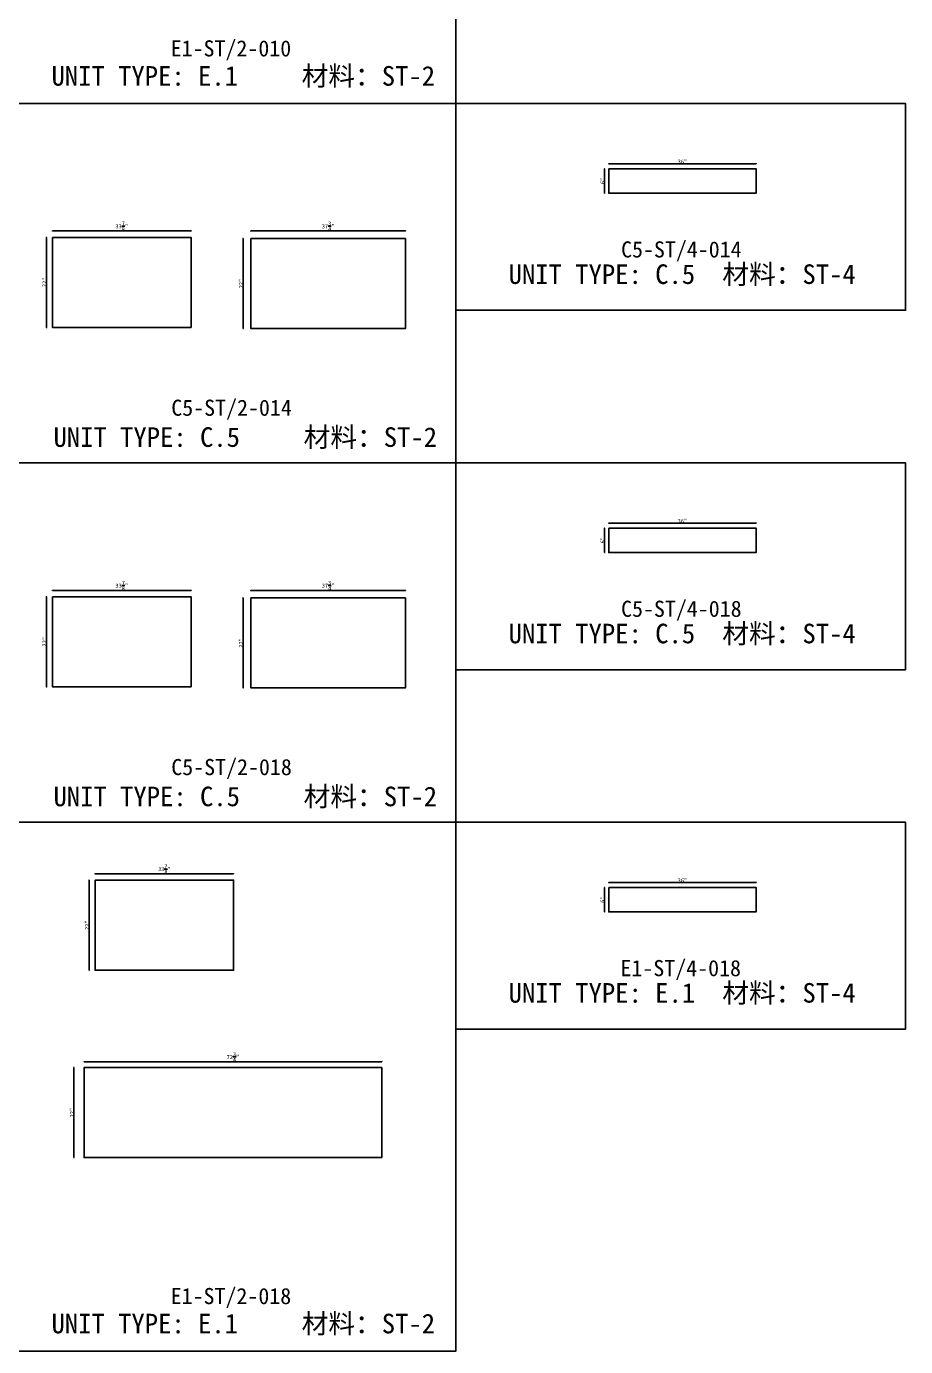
# Model space of a CAD drawing. Header units: millimetres. Extents: x -46966 to 138077, y -48408 to 2116.
# Drawn here: x 7271 to 12728, y -35453 to -27261 of the extents above; entities that cross this region are included whole.
import ezdxf
from ezdxf.enums import TextEntityAlignment as Align

# ---------------------------------------------------------------- set-up
doc = ezdxf.new("R2010")
doc.units = ezdxf.units.MM
doc.layers.add('PART_NUMBER', color=3, linetype='Continuous')
doc.styles.add('样式 1', font='')
doc.styles.get('样式 1').set_extended_font_data('NSimSun')
doc.dimstyles.new('副本 ISO-25', dxfattribs={"dimtxt": 25, "dimasz": 10, "dimexe": 1.5, "dimexo": 0.5, "dimtad": 1, "dimlfac": 0.03937, "dimlunit": 5, "dimtxsty": '样式 1', "dimblk": 'ARCHTICK', "dimcen": 2.5, "dimclrd": 256, "dimclrt": 1, "dimazin": 3, "dimtfac": 1, "dimtmove": 0, "dimatfit": 3, "dimfxlon": 1})

# ---------------------------------------------------------------- blocks, each defined once
blk = doc.blocks.new('_ArchTick')
at = {"color": 0, "linetype": 'ByBlock', "const_width": 0.15}
blk.add_lwpolyline([(-0.5, -0.5), (0.5, 0.5)], dxfattribs=at)
blk = doc.blocks.new('*D649')
at = {"color": 0, "lineweight": -2, "transparency": 16777216}
for p, q in [((7432.3, -28531.9), (7432.3, -28529.4)), ((8292.8, -28531.9), (8292.8, -28529.4))]:
    blk.add_line(p, q, dxfattribs=at)
at = {"lineweight": -2, "transparency": 16777216}
blk.add_line((7432.3, -28530.9), (8292.8, -28530.9), dxfattribs=at)
at = {"layer": 'Defpoints', "color": 0, "transparency": 16777216}
for p in [(7432.3, -28570.3), (8292.8, -28530.9), (8292.8, -28570.3)]:
    blk.add_point(p, dxfattribs=at)
at = {"lineweight": -2, "transparency": 16777216, "xscale": 10, "yscale": 10, "zscale": 10, "rotation": 180}
blk.add_blockref('_ArchTick', (7432.3, -28530.9), dxfattribs=at)
at = {"lineweight": -2, "transparency": 16777216, "xscale": 10, "yscale": 10, "zscale": 10}
blk.add_blockref('_ArchTick', (8292.8, -28530.9), dxfattribs=at)
at = {"color": 1, "transparency": 16777216, "insert": (7862.6, -28501.8), "char_height": 25, "attachment_point": 5, "style": '样式 1'}
blk.add_mtext('\\A1;33{\\H1x;\\S7/8;}"', dxfattribs=at)
blk = doc.blocks.new('*D650')
at = {"color": 0, "lineweight": -2, "transparency": 16777216}
for p, q in [((7396.7, -28570.3), (7394.2, -28570.3)), ((7396.7, -29129.1), (7394.2, -29129.1))]:
    blk.add_line(p, q, dxfattribs=at)
at = {"lineweight": -2, "transparency": 16777216}
blk.add_line((7395.7, -28570.3), (7395.7, -29129.1), dxfattribs=at)
at = {"layer": 'Defpoints', "color": 0, "transparency": 16777216}
for p in [(7432.3, -28570.3), (7395.7, -29129.1), (7432.3, -29129.1)]:
    blk.add_point(p, dxfattribs=at)
at = {"lineweight": -2, "transparency": 16777216, "xscale": 10, "yscale": 10, "zscale": 10}
for p, rotation in [((7395.7, -28570.3), 90), ((7395.7, -29129.1), 270)]:
    blk.add_blockref('_ArchTick', p, dxfattribs=dict(at, rotation=rotation))
at = {"color": 1, "transparency": 16777216, "insert": (7382.6, -28849.7), "char_height": 25, "attachment_point": 5, "rotation": 90, "style": '样式 1'}
blk.add_mtext('\\A1;22"', dxfattribs=at)
blk = doc.blocks.new('*D651')
at = {"color": 0, "lineweight": -2, "transparency": 16777216}
for p, q in [((8664.1, -28531.9), (8664.1, -28529.4)), ((9623, -28531.9), (9623, -28529.4))]:
    blk.add_line(p, q, dxfattribs=at)
at = {"lineweight": -2, "transparency": 16777216}
blk.add_line((8664.1, -28530.9), (9623, -28530.9), dxfattribs=at)
at = {"layer": 'Defpoints', "color": 0, "transparency": 16777216}
for p in [(8664.1, -28577.7), (9623, -28530.9), (9623, -28577.7)]:
    blk.add_point(p, dxfattribs=at)
at = {"lineweight": -2, "transparency": 16777216, "xscale": 10, "yscale": 10, "zscale": 10, "rotation": 180}
blk.add_blockref('_ArchTick', (8664.1, -28530.9), dxfattribs=at)
at = {"lineweight": -2, "transparency": 16777216, "xscale": 10, "yscale": 10, "zscale": 10}
blk.add_blockref('_ArchTick', (9623, -28530.9), dxfattribs=at)
at = {"color": 1, "transparency": 16777216, "insert": (9143.6, -28501.8), "char_height": 25, "attachment_point": 5, "style": '样式 1'}
blk.add_mtext('\\A1;37{\\H1x;\\S3/4;}"', dxfattribs=at)
blk = doc.blocks.new('*D652')
at = {"color": 0, "lineweight": -2, "transparency": 16777216}
for p, q in [((8617, -28577.7), (8614.5, -28577.7)), ((8617, -29136.5), (8614.5, -29136.5))]:
    blk.add_line(p, q, dxfattribs=at)
at = {"lineweight": -2, "transparency": 16777216}
blk.add_line((8616, -29136.5), (8616, -28577.7), dxfattribs=at)
at = {"layer": 'Defpoints', "color": 0, "transparency": 16777216}
for p in [(8616, -28577.7), (8664.1, -28577.7), (8664.1, -29136.5)]:
    blk.add_point(p, dxfattribs=at)
at = {"lineweight": -2, "transparency": 16777216, "xscale": 10, "yscale": 10, "zscale": 10}
for p, rotation in [((8616, -28577.7), 90), ((8616, -29136.5), 270)]:
    blk.add_blockref('_ArchTick', p, dxfattribs=dict(at, rotation=rotation))
at = {"color": 1, "transparency": 16777216, "insert": (8602.9, -28857.1), "char_height": 25, "attachment_point": 5, "rotation": 90, "style": '样式 1'}
blk.add_mtext('\\A1;22"', dxfattribs=at)
blk = doc.blocks.new('*D653')
at = {"color": 0, "lineweight": -2, "transparency": 16777216}
for p, q in [((10885.6, -28114.5), (10885.6, -28112)), ((11800, -28114.5), (11800, -28112))]:
    blk.add_line(p, q, dxfattribs=at)
at = {"lineweight": -2, "transparency": 16777216}
blk.add_line((10885.6, -28113.5), (11800, -28113.5), dxfattribs=at)
at = {"layer": 'Defpoints', "color": 0, "transparency": 16777216}
for p in [(10885.6, -28144.4), (11800, -28113.5), (11800, -28144.4)]:
    blk.add_point(p, dxfattribs=at)
at = {"lineweight": -2, "transparency": 16777216, "xscale": 10, "yscale": 10, "zscale": 10, "rotation": 180}
blk.add_blockref('_ArchTick', (10885.6, -28113.5), dxfattribs=at)
at = {"lineweight": -2, "transparency": 16777216, "xscale": 10, "yscale": 10, "zscale": 10}
blk.add_blockref('_ArchTick', (11800, -28113.5), dxfattribs=at)
at = {"color": 1, "transparency": 16777216, "insert": (11342.8, -28100.4), "char_height": 25, "attachment_point": 5, "style": '样式 1'}
blk.add_mtext('\\A1;36"', dxfattribs=at)
blk = doc.blocks.new('*D654')
at = {"color": 0, "lineweight": -2, "transparency": 16777216}
for p, q in [((10860.8, -28144.4), (10858.3, -28144.4)), ((10860.8, -28296.8), (10858.3, -28296.8))]:
    blk.add_line(p, q, dxfattribs=at)
at = {"lineweight": -2, "transparency": 16777216}
blk.add_line((10859.8, -28296.8), (10859.8, -28144.4), dxfattribs=at)
at = {"layer": 'Defpoints', "color": 0, "transparency": 16777216}
for p in [(10859.8, -28144.4), (10885.6, -28144.4), (10885.6, -28296.8)]:
    blk.add_point(p, dxfattribs=at)
at = {"lineweight": -2, "transparency": 16777216, "xscale": 10, "yscale": 10, "zscale": 10}
for p, rotation in [((10859.8, -28144.4), 90), ((10859.8, -28296.8), 270)]:
    blk.add_blockref('_ArchTick', p, dxfattribs=dict(at, rotation=rotation))
at = {"color": 1, "transparency": 16777216, "insert": (10846.6, -28220.6), "char_height": 25, "attachment_point": 5, "rotation": 90, "style": '样式 1'}
blk.add_mtext('\\A1;6"', dxfattribs=at)
blk = doc.blocks.new('*D659')
at = {"color": 0, "lineweight": -2, "transparency": 16777216}
for p, q in [((7432.3, -30761.5), (7432.3, -30759)), ((8292.8, -30761.5), (8292.8, -30759))]:
    blk.add_line(p, q, dxfattribs=at)
at = {"lineweight": -2, "transparency": 16777216}
blk.add_line((7432.3, -30760.5), (8292.8, -30760.5), dxfattribs=at)
at = {"layer": 'Defpoints', "color": 0, "transparency": 16777216}
for p in [(8292.8, -30760.5), (7432.3, -30799.9), (8292.8, -30799.9)]:
    blk.add_point(p, dxfattribs=at)
at = {"lineweight": -2, "transparency": 16777216, "xscale": 10, "yscale": 10, "zscale": 10, "rotation": 180}
blk.add_blockref('_ArchTick', (7432.3, -30760.5), dxfattribs=at)
at = {"lineweight": -2, "transparency": 16777216, "xscale": 10, "yscale": 10, "zscale": 10}
blk.add_blockref('_ArchTick', (8292.8, -30760.5), dxfattribs=at)
at = {"color": 1, "transparency": 16777216, "insert": (7862.6, -30731.4), "char_height": 25, "attachment_point": 5, "style": '样式 1'}
blk.add_mtext('\\A1;33{\\H1x;\\S7/8;}"', dxfattribs=at)
blk = doc.blocks.new('*D660')
at = {"color": 0, "lineweight": -2, "transparency": 16777216}
for p, q in [((7396.7, -30799.9), (7394.2, -30799.9)), ((7396.7, -31358.7), (7394.2, -31358.7))]:
    blk.add_line(p, q, dxfattribs=at)
at = {"lineweight": -2, "transparency": 16777216}
blk.add_line((7395.7, -30799.9), (7395.7, -31358.7), dxfattribs=at)
at = {"layer": 'Defpoints', "color": 0, "transparency": 16777216}
for p in [(7432.3, -30799.9), (7395.7, -31358.7), (7432.3, -31358.7)]:
    blk.add_point(p, dxfattribs=at)
at = {"lineweight": -2, "transparency": 16777216, "xscale": 10, "yscale": 10, "zscale": 10}
for p, rotation in [((7395.7, -30799.9), 90), ((7395.7, -31358.7), 270)]:
    blk.add_blockref('_ArchTick', p, dxfattribs=dict(at, rotation=rotation))
at = {"color": 1, "transparency": 16777216, "insert": (7382.6, -31079.3), "char_height": 25, "attachment_point": 5, "rotation": 90, "style": '样式 1'}
blk.add_mtext('\\A1;22"', dxfattribs=at)
blk = doc.blocks.new('*D661')
at = {"color": 0, "lineweight": -2, "transparency": 16777216}
for p, q in [((8664.1, -30761.5), (8664.1, -30759)), ((9623, -30761.5), (9623, -30759))]:
    blk.add_line(p, q, dxfattribs=at)
at = {"lineweight": -2, "transparency": 16777216}
blk.add_line((8664.1, -30760.5), (9623, -30760.5), dxfattribs=at)
at = {"layer": 'Defpoints', "color": 0, "transparency": 16777216}
for p in [(9623, -30760.5), (8664.1, -30807.3), (9623, -30807.3)]:
    blk.add_point(p, dxfattribs=at)
at = {"lineweight": -2, "transparency": 16777216, "xscale": 10, "yscale": 10, "zscale": 10, "rotation": 180}
blk.add_blockref('_ArchTick', (8664.1, -30760.5), dxfattribs=at)
at = {"lineweight": -2, "transparency": 16777216, "xscale": 10, "yscale": 10, "zscale": 10}
blk.add_blockref('_ArchTick', (9623, -30760.5), dxfattribs=at)
at = {"color": 1, "transparency": 16777216, "insert": (9143.6, -30731.4), "char_height": 25, "attachment_point": 5, "style": '样式 1'}
blk.add_mtext('\\A1;37{\\H1x;\\S3/4;}"', dxfattribs=at)
blk = doc.blocks.new('*D662')
at = {"color": 0, "lineweight": -2, "transparency": 16777216}
for p, q in [((8617, -30807.3), (8614.5, -30807.3)), ((8617, -31366.1), (8614.5, -31366.1))]:
    blk.add_line(p, q, dxfattribs=at)
at = {"lineweight": -2, "transparency": 16777216}
blk.add_line((8616, -31366.1), (8616, -30807.3), dxfattribs=at)
at = {"layer": 'Defpoints', "color": 0, "transparency": 16777216}
for p in [(8616, -30807.3), (8664.1, -30807.3), (8664.1, -31366.1)]:
    blk.add_point(p, dxfattribs=at)
at = {"lineweight": -2, "transparency": 16777216, "xscale": 10, "yscale": 10, "zscale": 10}
for p, rotation in [((8616, -30807.3), 90), ((8616, -31366.1), 270)]:
    blk.add_blockref('_ArchTick', p, dxfattribs=dict(at, rotation=rotation))
at = {"color": 1, "transparency": 16777216, "insert": (8602.9, -31086.7), "char_height": 25, "attachment_point": 5, "rotation": 90, "style": '样式 1'}
blk.add_mtext('\\A1;22"', dxfattribs=at)
blk = doc.blocks.new('*D663')
at = {"color": 0, "lineweight": -2, "transparency": 16777216}
for p, q in [((10885.6, -30344.1), (10885.6, -30341.6)), ((11800, -30344.1), (11800, -30341.6))]:
    blk.add_line(p, q, dxfattribs=at)
at = {"lineweight": -2, "transparency": 16777216}
blk.add_line((10885.6, -30343.1), (11800, -30343.1), dxfattribs=at)
at = {"layer": 'Defpoints', "color": 0, "transparency": 16777216}
for p in [(10885.6, -30373.9), (11800, -30343.1), (11800, -30373.9)]:
    blk.add_point(p, dxfattribs=at)
at = {"lineweight": -2, "transparency": 16777216, "xscale": 10, "yscale": 10, "zscale": 10, "rotation": 180}
blk.add_blockref('_ArchTick', (10885.6, -30343.1), dxfattribs=at)
at = {"lineweight": -2, "transparency": 16777216, "xscale": 10, "yscale": 10, "zscale": 10}
blk.add_blockref('_ArchTick', (11800, -30343.1), dxfattribs=at)
at = {"color": 1, "transparency": 16777216, "insert": (11342.8, -30330), "char_height": 25, "attachment_point": 5, "style": '样式 1'}
blk.add_mtext('\\A1;36"', dxfattribs=at)
blk = doc.blocks.new('*D664')
at = {"color": 0, "lineweight": -2, "transparency": 16777216}
for p, q in [((10860.8, -30373.9), (10858.3, -30373.9)), ((10860.8, -30526.3), (10858.3, -30526.3))]:
    blk.add_line(p, q, dxfattribs=at)
at = {"lineweight": -2, "transparency": 16777216}
blk.add_line((10859.8, -30526.3), (10859.8, -30373.9), dxfattribs=at)
at = {"layer": 'Defpoints', "color": 0, "transparency": 16777216}
for p in [(10859.8, -30373.9), (10885.6, -30373.9), (10885.6, -30526.3)]:
    blk.add_point(p, dxfattribs=at)
at = {"lineweight": -2, "transparency": 16777216, "xscale": 10, "yscale": 10, "zscale": 10}
for p, rotation in [((10859.8, -30373.9), 90), ((10859.8, -30526.3), 270)]:
    blk.add_blockref('_ArchTick', p, dxfattribs=dict(at, rotation=rotation))
at = {"color": 1, "transparency": 16777216, "insert": (10846.6, -30450.1), "char_height": 25, "attachment_point": 5, "rotation": 90, "style": '样式 1'}
blk.add_mtext('\\A1;6"', dxfattribs=at)
blk = doc.blocks.new('*D673')
at = {"color": 0, "lineweight": -2, "transparency": 16777216}
for p, q in [((7696.7, -32520.1), (7696.7, -32517.6)), ((8557.1, -32520.1), (8557.1, -32517.6))]:
    blk.add_line(p, q, dxfattribs=at)
at = {"lineweight": -2, "transparency": 16777216}
blk.add_line((7696.7, -32519.1), (8557.1, -32519.1), dxfattribs=at)
at = {"layer": 'Defpoints', "color": 0, "transparency": 16777216}
for p in [(7696.7, -32558.5), (8557.1, -32519.1), (8557.1, -32558.5)]:
    blk.add_point(p, dxfattribs=at)
at = {"lineweight": -2, "transparency": 16777216, "xscale": 10, "yscale": 10, "zscale": 10, "rotation": 180}
blk.add_blockref('_ArchTick', (7696.7, -32519.1), dxfattribs=at)
at = {"lineweight": -2, "transparency": 16777216, "xscale": 10, "yscale": 10, "zscale": 10}
blk.add_blockref('_ArchTick', (8557.1, -32519.1), dxfattribs=at)
at = {"color": 1, "transparency": 16777216, "insert": (8126.9, -32490), "char_height": 25, "attachment_point": 5, "style": '样式 1'}
blk.add_mtext('\\A1;33{\\H1x;\\S7/8;}"', dxfattribs=at)
blk = doc.blocks.new('*D674')
at = {"color": 0, "lineweight": -2, "transparency": 16777216}
for p, q in [((7661.1, -32558.5), (7658.6, -32558.5)), ((7661.1, -33117.3), (7658.6, -33117.3))]:
    blk.add_line(p, q, dxfattribs=at)
at = {"lineweight": -2, "transparency": 16777216}
blk.add_line((7660.1, -32558.5), (7660.1, -33117.3), dxfattribs=at)
at = {"layer": 'Defpoints', "color": 0, "transparency": 16777216}
for p in [(7696.7, -32558.5), (7660.1, -33117.3), (7696.7, -33117.3)]:
    blk.add_point(p, dxfattribs=at)
at = {"lineweight": -2, "transparency": 16777216, "xscale": 10, "yscale": 10, "zscale": 10}
for p, rotation in [((7660.1, -32558.5), 90), ((7660.1, -33117.3), 270)]:
    blk.add_blockref('_ArchTick', p, dxfattribs=dict(at, rotation=rotation))
at = {"color": 1, "transparency": 16777216, "insert": (7647, -32837.9), "char_height": 25, "attachment_point": 5, "rotation": 90, "style": '样式 1'}
blk.add_mtext('\\A1;22"', dxfattribs=at)
blk = doc.blocks.new('*D675')
at = {"color": 0, "lineweight": -2, "transparency": 16777216}
for p, q in [((7628.8, -33685.9), (7628.8, -33683.4)), ((9476.7, -33685.9), (9476.7, -33683.4))]:
    blk.add_line(p, q, dxfattribs=at)
at = {"lineweight": -2, "transparency": 16777216}
blk.add_line((7628.8, -33684.9), (9476.7, -33684.9), dxfattribs=at)
at = {"layer": 'Defpoints', "color": 0, "transparency": 16777216}
for p in [(7628.8, -33721.4), (9476.7, -33684.9), (9476.7, -33721.4)]:
    blk.add_point(p, dxfattribs=at)
at = {"lineweight": -2, "transparency": 16777216, "xscale": 10, "yscale": 10, "zscale": 10, "rotation": 180}
blk.add_blockref('_ArchTick', (7628.8, -33684.9), dxfattribs=at)
at = {"lineweight": -2, "transparency": 16777216, "xscale": 10, "yscale": 10, "zscale": 10}
blk.add_blockref('_ArchTick', (9476.7, -33684.9), dxfattribs=at)
at = {"color": 1, "transparency": 16777216, "insert": (8552.7, -33655.8), "char_height": 25, "attachment_point": 5, "style": '样式 1'}
blk.add_mtext('\\A1;72{\\H1x;\\S3/4;}"', dxfattribs=at)
blk = doc.blocks.new('*D676')
at = {"color": 0, "lineweight": -2, "transparency": 16777216}
for p, q in [((7567.2, -33721.4), (7564.7, -33721.4)), ((7567.2, -34280.2), (7564.7, -34280.2))]:
    blk.add_line(p, q, dxfattribs=at)
at = {"lineweight": -2, "transparency": 16777216}
blk.add_line((7566.2, -34280.2), (7566.2, -33721.4), dxfattribs=at)
at = {"layer": 'Defpoints', "color": 0, "transparency": 16777216}
for p in [(7566.2, -33721.4), (7628.8, -33721.4), (7628.8, -34280.2)]:
    blk.add_point(p, dxfattribs=at)
at = {"lineweight": -2, "transparency": 16777216, "xscale": 10, "yscale": 10, "zscale": 10}
for p, rotation in [((7566.2, -33721.4), 90), ((7566.2, -34280.2), 270)]:
    blk.add_blockref('_ArchTick', p, dxfattribs=dict(at, rotation=rotation))
at = {"color": 1, "transparency": 16777216, "insert": (7553, -34000.8), "char_height": 25, "attachment_point": 5, "rotation": 90, "style": '样式 1'}
blk.add_mtext('\\A1;22"', dxfattribs=at)
blk = doc.blocks.new('*D677')
at = {"color": 0, "lineweight": -2, "transparency": 16777216}
for p, q in [((10885.6, -32573.7), (10885.6, -32571.2)), ((11800, -32573.7), (11800, -32571.2))]:
    blk.add_line(p, q, dxfattribs=at)
at = {"lineweight": -2, "transparency": 16777216}
blk.add_line((10885.6, -32572.7), (11800, -32572.7), dxfattribs=at)
at = {"layer": 'Defpoints', "color": 0, "transparency": 16777216}
for p in [(11800, -32572.7), (10885.6, -32603.5), (11800, -32603.5)]:
    blk.add_point(p, dxfattribs=at)
at = {"lineweight": -2, "transparency": 16777216, "xscale": 10, "yscale": 10, "zscale": 10, "rotation": 180}
blk.add_blockref('_ArchTick', (10885.6, -32572.7), dxfattribs=at)
at = {"lineweight": -2, "transparency": 16777216, "xscale": 10, "yscale": 10, "zscale": 10}
blk.add_blockref('_ArchTick', (11800, -32572.7), dxfattribs=at)
at = {"color": 1, "transparency": 16777216, "insert": (11342.8, -32559.6), "char_height": 25, "attachment_point": 5, "style": '样式 1'}
blk.add_mtext('\\A1;36"', dxfattribs=at)
blk = doc.blocks.new('*D678')
at = {"color": 0, "lineweight": -2, "transparency": 16777216}
for p, q in [((10860.8, -32603.5), (10858.3, -32603.5)), ((10860.8, -32755.9), (10858.3, -32755.9))]:
    blk.add_line(p, q, dxfattribs=at)
at = {"lineweight": -2, "transparency": 16777216}
blk.add_line((10859.8, -32755.9), (10859.8, -32603.5), dxfattribs=at)
at = {"layer": 'Defpoints', "color": 0, "transparency": 16777216}
for p in [(10859.8, -32603.5), (10885.6, -32603.5), (10885.6, -32755.9)]:
    blk.add_point(p, dxfattribs=at)
at = {"lineweight": -2, "transparency": 16777216, "xscale": 10, "yscale": 10, "zscale": 10}
for p, rotation in [((10859.8, -32603.5), 90), ((10859.8, -32755.9), 270)]:
    blk.add_blockref('_ArchTick', p, dxfattribs=dict(at, rotation=rotation))
at = {"color": 1, "transparency": 16777216, "insert": (10846.6, -32679.7), "char_height": 25, "attachment_point": 5, "rotation": 90, "style": '样式 1'}
blk.add_mtext('\\A1;6"', dxfattribs=at)

msp = doc.modelspace()

# ---------------------------------------------------------------- linework, layer by layer
at = {"color": 1}
for points in [[(7144.404, -27740.643), (9936.279, -27740.643), (9936.279, -24458.587), (7144.404, -24458.587)], [(7144.404, -29970.21), (9936.279, -29970.21), (9936.279, -27740.643), (7144.404, -27740.643)], [(9936.279, -27740.643), (12728.153, -27740.643), (12728.153, -29023.041), (9936.279, -29023.041)], [(7144.404, -32199.777), (9936.279, -32199.777), (9936.279, -29970.21), (7144.404, -29970.21)], [(9936.279, -29970.21), (12728.153, -29970.21), (12728.153, -31252.608), (9936.279, -31252.608)], [(7144.404, -35481.834), (9936.279, -35481.834), (9936.279, -32199.777), (7144.404, -32199.777)], [(9936.279, -32199.777), (12728.153, -32199.777), (12728.153, -33482.175), (9936.279, -33482.175)]]:
    msp.add_lwpolyline(points, close=True, dxfattribs=at)
for points in [[(10885.598, -28144.379), (11799.998, -28144.379), (11799.998, -28296.779), (10885.598, -28296.779)], [(7432.342, -28570.32), (8292.767, -28570.32), (8292.767, -29129.12), (7432.342, -29129.12)], [(8664.129, -28577.75), (9622.979, -28577.75), (9622.979, -29136.55), (8664.129, -29136.55)], [(10885.598, -30373.947), (11799.998, -30373.947), (11799.998, -30526.347), (10885.598, -30526.347)], [(7432.342, -30799.887), (8292.767, -30799.887), (8292.767, -31358.687), (7432.342, -31358.687)], [(8664.129, -30807.317), (9622.979, -30807.317), (9622.979, -31366.117), (8664.129, -31366.117)], [(7696.722, -32558.485), (8557.147, -32558.485), (8557.147, -33117.285), (7696.722, -33117.285)], [(10885.598, -32603.514), (11799.998, -32603.514), (11799.998, -32755.914), (10885.598, -32755.914)], [(9476.675, -33721.381), (7628.825, -33721.381), (7628.825, -34280.181), (9476.675, -34280.181)]]:
    msp.add_lwpolyline(points, close=True)

# ---------------------------------------------------------------- texts
at = {"style": '样式 1'}
for s, p in [('UNIT TYPE: E.1', (7426.391, -27629.286)), ('材料：ST-2', (8979.115, -27629.286)), ('UNIT TYPE: C.5', (10263.906, -28859.536)), ('材料：ST-4', (11590.187, -28859.536)), ('材料：ST-2', (8991.456, -29870.342)), ('UNIT TYPE: C.5', (7438.731, -29870.342)), ('材料：ST-4', (11590.187, -31089.104)), ('UNIT TYPE: C.5', (10263.906, -31089.104)), ('UNIT TYPE: C.5', (7438.731, -32099.909)), ('材料：ST-2', (8991.456, -32099.909)), ('UNIT TYPE: E.1', (10263.906, -33318.671)), ('材料：ST-4', (11590.187, -33318.671)), ('UNIT TYPE: E.1', (7426.391, -35370.477)), ('材料：ST-2', (8979.115, -35370.477))]:
    msp.add_text(s, height=121.5865, dxfattribs=at).set_placement(p)
at = {"layer": 'PART_NUMBER', "color": 3, "style": '样式 1'}
for s, p in [('E1-ST/2-010', (8540.414, -27397.812)), ('C5-ST/4-014', (11336.142, -28645.21)), ('C5-ST/2-014', (8544.268, -29627.379)), ('C5-ST/4-018', (11336.142, -30874.777)), ('C5-ST/2-018', (8544.268, -31856.947)), ('E1-ST/4-018', (11332.288, -33104.344)), ('E1-ST/2-018', (8540.414, -35139.003))]:
    msp.add_text(s, height=100, dxfattribs=at).set_placement(p, align=Align.MIDDLE_CENTER)

# ---------------------------------------------------------------- dimensions: what is measured, and where the dimension line sits
for base, p1, p2, picture, middle in [((11799.998, -28113.544), (10885.598, -28144.379), (11799.998, -28144.379), '*D653', (11342.798, -28100.419)), ((8292.767, -28530.893), (7432.342, -28570.32), (8292.767, -28570.32), '*D649', (7862.554, -28501.8)), ((9622.979, -28530.893), (8664.129, -28577.75), (9622.979, -28577.75), '*D651', (9143.554, -28501.8)), ((11799.998, -30343.111), (10885.598, -30373.947), (11799.998, -30373.947), '*D663', (11342.798, -30329.986)), ((8292.767, -30760.46), (7432.342, -30799.887), (8292.767, -30799.887), '*D659', (7862.554, -30731.367)), ((9622.979, -30760.46), (8664.129, -30807.317), (9622.979, -30807.317), '*D661', (9143.554, -30731.367)), ((8557.147, -32519.058), (7696.722, -32558.485), (8557.147, -32558.485), '*D673', (8126.934, -32489.964)), ((11799.998, -32572.678), (10885.598, -32603.514), (11799.998, -32603.514), '*D677', (11342.798, -32559.553)), ((9476.675, -33684.921), (7628.825, -33721.381), (9476.675, -33721.381), '*D675', (8552.75, -33655.827))]:
    dim = msp.add_linear_dim(base=base, p1=p1, p2=p2, dimstyle='副本 ISO-25')
    dim.commit()
    dim.dimension.update_dxf_attribs({"geometry": picture, "text_midpoint": middle})
for base, p1, p2, picture, middle in [((10859.763, -28144.379), (10885.598, -28296.779), (10885.598, -28144.379), '*D654', (10846.638, -28220.579)), ((7395.695, -29129.12), (7432.342, -28570.32), (7432.342, -29129.12), '*D650', (7382.57, -28849.72)), ((8616.02, -28577.75), (8664.129, -29136.55), (8664.129, -28577.75), '*D652', (8602.895, -28857.15)), ((10859.763, -30373.947), (10885.598, -30526.347), (10885.598, -30373.947), '*D664', (10846.638, -30450.147)), ((7395.695, -31358.687), (7432.342, -30799.887), (7432.342, -31358.687), '*D660', (7382.57, -31079.287)), ((8616.02, -30807.317), (8664.129, -31366.117), (8664.129, -30807.317), '*D662', (8602.895, -31086.717)), ((7660.076, -33117.285), (7696.722, -32558.485), (7696.722, -33117.285), '*D674', (7646.951, -32837.885)), ((10859.763, -32603.514), (10885.598, -32755.914), (10885.598, -32603.514), '*D678', (10846.638, -32679.714)), ((7566.154, -33721.381), (7628.825, -34280.181), (7628.825, -33721.381), '*D676', (7553.029, -34000.781))]:
    dim = msp.add_linear_dim(base=base, p1=p1, p2=p2, angle=90, dimstyle='副本 ISO-25')
    dim.commit()
    dim.dimension.update_dxf_attribs({"geometry": picture, "text_midpoint": middle})

doc.saveas('drawing.dxf')
